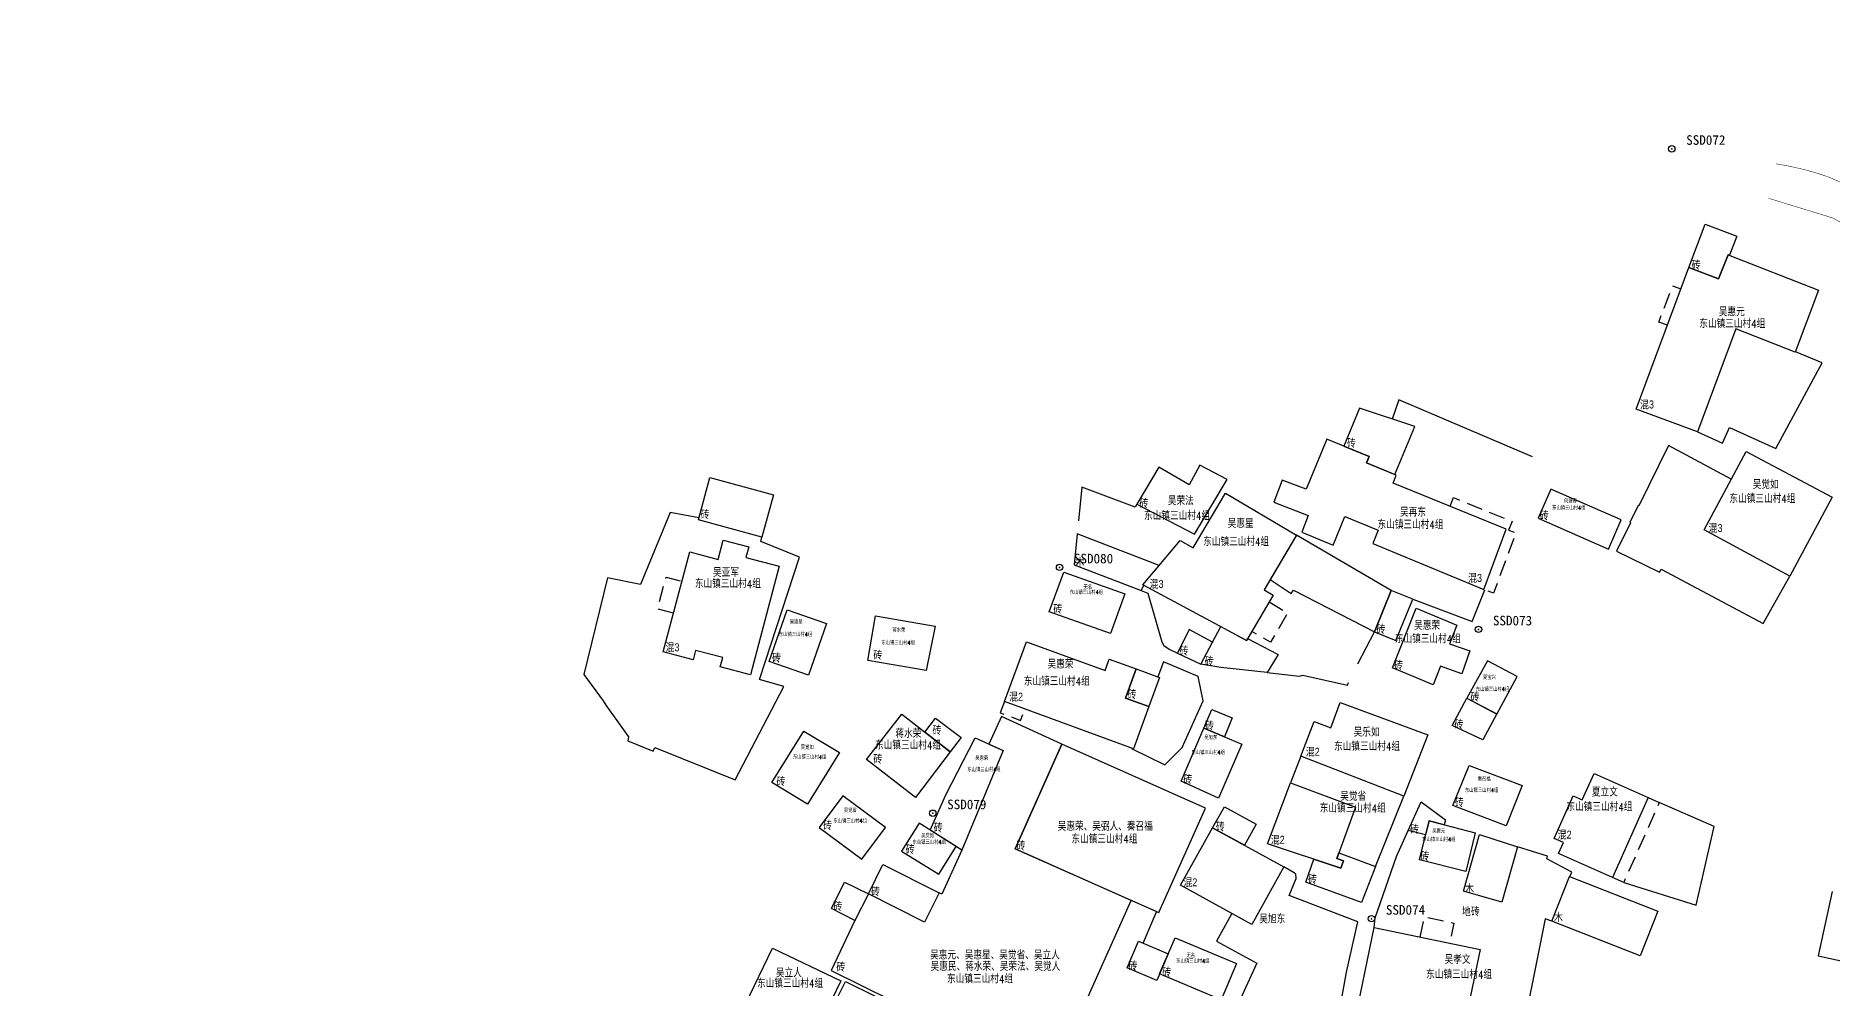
# Model space of a CAD drawing. Header units: millimetres. Extents: x 21943 to 23516, y 12107 to 14027.
# Drawn here: x 21943.3 to 22167.8, y 12413.5 to 12532.5 of the extents above; entities that cross this region are included whole.
import ezdxf
from ezdxf.enums import TextEntityAlignment as Align

# ---------------------------------------------------------------- set-up
doc = ezdxf.new("R2010")
doc.units = ezdxf.units.MM
doc.linetypes.add('X5', pattern=[3, 2, -1])
doc.linetypes.add('X6', pattern=[4, 2, -2])
for name, color, linetype in [('$TD_AUDIT_GENERATED_(2B2)', 221, 'Continuous'), ('$TD_AUDIT_GENERATED_(2B3)', 4, 'X6'), ('$TD_AUDIT_GENERATED_(2B4)', 7, 'wq'), ('$TD_AUDIT_GENERATED_(2B5)', 2, 'Continuous'), ('$TD_AUDIT_GENERATED_(2B7)', 7, 'Continuous'), ('$TD_AUDIT_GENERATED_(2BB)', 4, 'Continuous'), ('$TD_AUDIT_GENERATED_(2C2)', 7, 'Continuous'), ('KZD', 1, 'Continuous')]:
    doc.layers.add(name, color=color, linetype=linetype)
doc.styles.add('$TD_AUDIT_GENERATED_(2CC)', font='simhei.ttf')
doc.styles.add('HZ', font='rs.shx', dxfattribs={"width": 0.8, "bigfont": 'hztxt.shx'})
doc.styles.get("Standard").update_dxf_attribs({"font": 'arial.ttf'})
doc.linetypes.add('1161', pattern='A,0,[149,AAA.SHX,S=0.15,R=0,X=0,Y=0],-1.6', length=1.6)
doc.linetypes.add('443', pattern='A,9.4,[169,AAA.SHX,S=1,R=0,X=0,Y=0.15],0.6', length=10)
doc.linetypes.add('wq', pattern='A,5.4,[169,AAA.SHX,S=1,R=0,X=0,Y=-1.15],0.6', length=6)

# ---------------------------------------------------------------- blocks, each defined once
blk = doc.blocks.new('gc117')
blk.add_circle((0, 0), 0.8)
blk.add_point((0, 0))

msp = doc.modelspace()

# ---------------------------------------------------------------- linework, layer by layer
at = {"layer": '$TD_AUDIT_GENERATED_(2B2)', "flags": 128}
for points in [[(22151.91, 12508.95), (22155.86, 12507.46), (22154.96, 12505.05), (22154.76, 12505.13), (22153.58, 12502.11), (22149.86, 12503.52)], [(22154.76, 12505.13), (22166.07, 12500.7), (22163.16, 12492.95), (22155.75, 12495.85), (22150.96, 12482.99), (22143.28, 12485.84), (22149.86, 12503.52), (22153.58, 12502.11)], [(22097.99, 12474.21), (22102.31, 12472.52), (22101.5, 12470.45), (22105.42, 12468.82), (22106.88, 12472.4), (22111.05, 12470.7), (22110.36, 12469.02), (22124.25, 12463.29), (22127.05, 12470.81), (22112.9, 12476.59), (22113.3, 12477.57), (22109.58, 12479.11), (22109.91, 12479.89), (22104.62, 12482.08), (22102.03, 12475.81), (22099.06, 12476.96)], [(22157.03, 12480.55), (22167.75, 12474.82), (22162.48, 12464.96), (22151.79, 12470.75)], [(22080.88, 12473.93), (22088.08, 12470.18), (22092.18, 12477.05), (22088.75, 12478.84), (22087.44, 12476.36), (22083.64, 12478.58)], [(22027.54, 12477.28), (22035.49, 12475.12), (22034.05, 12469.84), (22026.11, 12472)], [(22081.62, 12463.88), (22086.31, 12469.42), (22087.92, 12468.51), (22091.97, 12475.33), (22100.84, 12470.07), (22096.79, 12463.25), (22097.92, 12462.58), (22094.59, 12456.92)], [(22131.03, 12472.21), (22139.82, 12468.34), (22141.42, 12471.97), (22132.63, 12475.84)], [(22029.19, 12469.44), (22032.4, 12468.6), (22032.05, 12467.28), (22036.21, 12466.18), (22032.61, 12452.6), (22028.83, 12453.6), (22029.15, 12454.78), (22025.76, 12455.67), (22025.45, 12454.49), (22021.71, 12455.48), (22025.02, 12467.98), (22028.56, 12467.04)], [(22081.62, 12463.88), (22083.67, 12466.3), (22073.42, 12470.24), (22073.05, 12466.38), (22081.43, 12463.16), (22081.77, 12463.8)], [(22071.78, 12465.47), (22079.37, 12462.76), (22077.59, 12457.77), (22069.95, 12460.5)], [(22110.57, 12457.99), (22113.25, 12456.89), (22115.37, 12462.06), (22112.68, 12463.16)], [(22037.19, 12460.76), (22042.11, 12459.05), (22039.86, 12452.58), (22034.95, 12454.28)], [(22115.78, 12460.94), (22120.86, 12458.83), (22119.94, 12456.51), (22122.51, 12455.6), (22121.5, 12452.75), (22118.82, 12453.7), (22117.91, 12451.38), (22112.85, 12453.48)], [(22048.24, 12459.99), (22055.68, 12458.72), (22054.57, 12453.18), (22047.29, 12454.43)], [(22090.36, 12456.7), (22087.42, 12458.27), (22085.96, 12455.32), (22088.88, 12453.94)], [(22091.4, 12458.64), (22094.59, 12456.92), (22094.73, 12457.15), (22098.54, 12455.17), (22097.19, 12452.89), (22091.37, 12453.53), (22088.88, 12453.94)], [(22067.11, 12456.76), (22076.93, 12453.16), (22077.44, 12454.57), (22080.81, 12453.35), (22079.48, 12449.71), (22082.4, 12448.65), (22080.46, 12443.37), (22064.35, 12449.29)], [(22122.13, 12449.72), (22125.87, 12447.72), (22128.4, 12452.4), (22124.69, 12454.37)], [(22080.81, 12453.35), (22083.73, 12452.29), (22082.4, 12448.65), (22079.48, 12449.71)], [(22122.13, 12449.72), (22125.85, 12447.73), (22124.12, 12444.48), (22120.3, 12446.27)], [(22051.51, 12447.71), (22057.56, 12443), (22053.22, 12437.28), (22047.1, 12442.04)], [(22054.39, 12445.47), (22055.75, 12447.21), (22058.93, 12444.8), (22057.56, 12443)], [(22090.27, 12448.3), (22092.82, 12447.23), (22091.83, 12444.88), (22089.26, 12445.96)], [(22039.26, 12445.57), (22043.75, 12442.9), (22039.75, 12436.46), (22035.3, 12439.16)], [(22060.67, 12444.74), (22064.17, 12443.15), (22059.02, 12430.72), (22055.07, 12433.19), (22057.01, 12437.63)], [(22089.26, 12445.96), (22094.02, 12443.95), (22091.08, 12437.22), (22086.42, 12439.32)], [(22071.52, 12443.96), (22065.7, 12430.89), (22083.63, 12422.9), (22089.46, 12435.97)], [(22122.42, 12441.3), (22129.04, 12438.78), (22127.03, 12433.74), (22120.38, 12436.28)], [(22135.4, 12437.51), (22136.55, 12437), (22138.02, 12440.3), (22144.78, 12437.3), (22140.34, 12427.29), (22133.58, 12430.3), (22134.18, 12431.65), (22133.02, 12432.17)], [(22100.07, 12439.12), (22108.22, 12436.08), (22105.87, 12429.67), (22106.7, 12429.37), (22106.37, 12428.44), (22097.22, 12431.49)], [(22041.21, 12433.53), (22046.54, 12429.56), (22049.5, 12433.53), (22044.17, 12437.5)], [(22091.83, 12436.14), (22095.81, 12433.96), (22094.32, 12431.31), (22090.35, 12433.49)], [(22116.42, 12436.76), (22119.46, 12434.5), (22119.29, 12433.89), (22117.4, 12434.39), (22116.96, 12432.61), (22114.78, 12433.15)], [(22051.5, 12430.57), (22056.13, 12427.69), (22058.3, 12431.17), (22053.68, 12434.06)], [(22090.35, 12433.49), (22099.24, 12428.62), (22095.24, 12421.4), (22086.35, 12426.34)], [(22117.4, 12434.39), (22123.17, 12432.86), (22121.98, 12428.05), (22116.19, 12429.48)], [(22123.71, 12432.65), (22128.47, 12431.14), (22126.51, 12424.21), (22121.71, 12425.57)], [(22049.16, 12428.92), (22056.19, 12425.36), (22054.35, 12421.71), (22047.35, 12425.25)], [(22103.02, 12429.56), (22106.37, 12428.44), (22106.7, 12429.37), (22105.87, 12429.67), (22106.13, 12430.36), (22110.71, 12428.68), (22108.96, 12424.17), (22101.99, 12426.72)], [(22044.37, 12426.72), (22047.35, 12425.25), (22045.65, 12421.91), (22042.74, 12423.42)], [(22134.93, 12427.43), (22145.97, 12423.1), (22143.78, 12417.5), (22132.73, 12421.82)], [(22110.53, 12421.03), (22123.77, 12418.29), (22121.95, 12409.48), (22123.42, 12409.18), (22122.64, 12405.44), (22107.94, 12408.49)], [(22035.36, 12418.46), (22043.92, 12414.36), (22040.53, 12407.39), (22032.01, 12411.47)], [(22081.09, 12419.33), (22084.8, 12417.74), (22083.37, 12414.4), (22079.67, 12415.98)], [(22085.67, 12419.76), (22093.33, 12416.52), (22091.41, 12412), (22083.74, 12415.25)], [(22044.5, 12414.28), (22051.89, 12410.62), (22049.29, 12405.37), (22041.87, 12409.04)]]:
    msp.add_lwpolyline(points, close=True, dxfattribs=at)
at = {"layer": '$TD_AUDIT_GENERATED_(2B2)', "linetype": 'Continuous', "flags": 128}
for points in [[(22106.75, 12481.2), (22109.91, 12479.89), (22109.58, 12479.11), (22113.14, 12477.64), (22115.62, 12483.65), (22108.71, 12485.95)], [(22097.55, 12464.53), (22100.18, 12462.78), (22100.45, 12463.21), (22110.57, 12457.99), (22112.68, 12463.16), (22100.84, 12470.07)], [(22106.29, 12449.16), (22117.26, 12445.1), (22114.26, 12437.47), (22101.36, 12442.46), (22103.03, 12446.78), (22105.14, 12446.01)]]:
    msp.add_lwpolyline(points, close=True, dxfattribs=at)
at = {"layer": '$TD_AUDIT_GENERATED_(2B2)', "flags": 128}
msp.add_lwpolyline([(22073.41, 12409.24), (22080.18, 12424.43), (22065.7, 12430.89), (22071.52, 12443.96), (22063.97, 12447.41), (22062.4, 12443.96), (22064.17, 12443.15), (22059.02, 12430.72), (22059.02, 12430.72), (22059.02, 12430.72), (22056.54, 12425.2), (22056.19, 12425.36), (22054.35, 12421.71), (22047.35, 12425.25), (22045.65, 12421.91), (22042.68, 12415.68), (22054.08, 12410.06)], dxfattribs=at)
at = {"layer": '$TD_AUDIT_GENERATED_(2B3)', "color": 4, "linetype": 'X5', "flags": 128}
for points in [[(22147.18, 12496.31), (22146.12, 12496.71), (22147.81, 12501.25), (22148.87, 12500.85)], [(22120.02, 12473.69), (22120.46, 12474.78), (22127.77, 12471.79), (22127.32, 12470.7), (22128.26, 12470.36), (22125.46, 12462.84), (22124.25, 12463.29)], [(22022.99, 12460.32), (22021.01, 12460.85), (22022.06, 12464.82), (22024.04, 12464.3)], [(22097.42, 12461.73), (22099.75, 12460.36), (22097.58, 12456.68), (22095.25, 12458.05)], [(22064.35, 12449.29), (22063.83, 12447.86), (22066.37, 12446.93), (22066.9, 12448.35)], [(22144.78, 12437.3), (22146.17, 12436.68), (22141.73, 12426.68), (22140.34, 12427.29)], [(22116.3, 12419.84), (22116.82, 12422.36), (22120.5, 12421.6), (22119.98, 12419.08)]]:
    msp.add_lwpolyline(points, dxfattribs=at)
at = {"layer": '$TD_AUDIT_GENERATED_(2B4)', "linetype": 'wq', "flags": 128}
for points in [[(22150.96, 12482.99), (22154.05, 12481.59), (22154.93, 12483.53), (22160.73, 12480.9), (22166.51, 12491.62), (22163.18, 12492.99)], [(22130.33, 12479.85), (22113.61, 12486.98), (22112.81, 12484.59)], [(22155.16, 12477.07), (22147.3, 12481.27), (22143.6, 12473.74), (22143.53, 12473.77), (22142.47, 12471.66), (22142.56, 12471.62), (22140.82, 12468.08), (22146.2, 12465.44), (22146.39, 12465.83), (22159.15, 12459.05), (22162.48, 12464.96)], [(22080.88, 12473.93), (22080.68, 12473.58), (22074.01, 12476.09), (22073.59, 12471.88)], [(22026.17, 12472.24), (22022.57, 12472.92), (22018.86, 12463.92), (22014.73, 12464.76), (22011.81, 12452.64), (22014.19, 12449.35), (22014.55, 12448.84), (22015.91, 12446.93), (22017.39, 12444.87), (22017.29, 12444.38), (22020.47, 12443.09), (22020.67, 12443.52), (22030.71, 12439.48), (22036.79, 12451.16), (22033.74, 12452.04), (22038.72, 12467.34), (22033.89, 12469.29), (22034.05, 12469.84)], [(22081.43, 12463.16), (22082.26, 12462.84), (22084, 12456.75), (22084.26, 12456.29), (22084.94, 12455.81), (22085.96, 12455.32)], [(22115.37, 12462.06), (22122.8, 12459.28), (22124.38, 12463.24)], [(22108.49, 12454.01), (22110.57, 12457.99)], [(22080.23, 12443.43), (22084.39, 12441.38), (22086.55, 12443.53), (22089.17, 12449.36), (22088.57, 12452.41), (22084.24, 12454.25), (22083.53, 12452.36)], [(22097.19, 12452.89), (22101.22, 12452.45), (22101.63, 12452.56), (22107.22, 12451.31), (22107.32, 12451.66)], [(22101.36, 12442.46), (22100.07, 12439.12)], [(22110.71, 12428.68), (22114.26, 12437.47)], [(22141.73, 12426.68), (22150.76, 12423.83), (22153.01, 12433.66), (22146.17, 12436.68)], [(22135.01, 12427.4), (22135.24, 12427.97), (22132.12, 12429.61), (22132.2, 12429.94), (22128.47, 12431.14)], [(22092.74, 12422.79), (22090.84, 12419.34), (22095.87, 12416.6), (22093.99, 12412.49), (22106.03, 12409.68), (22107.07, 12415.45), (22108.51, 12421.75), (22099.94, 12425.05), (22100.79, 12427.18), (22100.75, 12427.69), (22100.54, 12427.87), (22099.24, 12428.62)], [(22167.76, 12425.54), (22166.01, 12417.5), (22180.13, 12414.4)], [(22081.66, 12419.09), (22083.36, 12423.01)]]:
    msp.add_lwpolyline(points, dxfattribs=at)
at = {"layer": '$TD_AUDIT_GENERATED_(2BB)', "linetype": 'Continuous', "const_width": 0.06}
for points in [[(22204.27, 12548.86, 0.000001), (22199.73, 12552.16, 0.001052)], [(22287.87, 12487.97, -0.000688), (22282.92, 12491.44, -0.001146), (22279.96, 12493.53, -0.000002), (22274.71, 12497.25, -0.000364), (22274.68, 12497.27, -0.000328), (22269.98, 12500.61, -0.000817), (22268.1, 12501.96, -0.000011), (22268.08, 12501.98, -0.000012), (22268.06, 12501.99, -0.001713), (22267.07, 12502.71, -0.000618), (22264.32, 12504.71, -0.000486), (22258.03, 12509.33, -0.000295), (22247.66, 12516.96, -0.000018), (22241.2, 12521.73, 0.000044), (22234.73, 12526.49, 0.00002), (22226.11, 12532.84, 0.000342)]]:
    msp.add_lwpolyline(points, format="xyb", dxfattribs=at)
at = {"layer": '$TD_AUDIT_GENERATED_(2BB)', "linetype": 'Continuous', "const_width": 0.06, "flags": 128}
msp.add_lwpolyline([(22160.76, 12516.49, -0.035558), (22166.02, 12515.28, -0.050942), (22169.5, 12513.82, -0.004777), (22173.46, 12511.6, -0.033968), (22173.99, 12511.25, -0.007857), (22176.15, 12509.53, -0.006154), (22178.84, 12507.27, -0.004452), (22182.83, 12503.77, -0.006314), (22185.59, 12501.24, -0.01454), (22186.13, 12500.71, -0.001547), (22191.01, 12495.52, -0.026549), (22193.78, 12492.21, -0.016517), (22197.52, 12486.92)], format="xyb", dxfattribs=at)
msp.add_lwpolyline([(22159.82, 12512.18), (22167.87, 12509.71), (22171.28, 12507.76), (22175.95, 12503.93), (22182.59, 12498), (22187.6, 12492.7), (22194.98, 12482.79)], dxfattribs=at)
at = {"layer": '测试_(2B1)', "color": 2, "linetype": '1161', "flags": 128}
for points in [[(22110.53, 12421.03), (22110.66, 12422.24), (22113.32, 12429.91), (22114.78, 12433.15)], [(22132.73, 12421.82), (22131.9, 12422.12), (22128.37, 12404.46), (22122.64, 12405.44)]]:
    msp.add_lwpolyline(points, dxfattribs=at)

# ---------------------------------------------------------------- block references
at = {"layer": 'KZD', "linetype": 'Continuous', "xscale": 0.5, "yscale": 0.5}
for p in [(22147.73, 12518.36), (22071.23, 12466.05), (22123.58, 12458.3), (22055.39, 12435.32), (22110.21, 12422.14)]:
    msp.add_blockref('gc117', p, dxfattribs=at)

# ---------------------------------------------------------------- texts
at = {"layer": '$TD_AUDIT_GENERATED_(2B5)', "linetype": '443', "width": 0.8}
for s, p in [('\\M+5D7A9', (22150.77, 12503.89)), ('\\M+5BBEC3', (22144.63, 12486.43)), ('\\M+5D7A9', (22107.69, 12481.63)), ('\\M+5D7A9', (22081.77, 12474.1)), ('\\M+5D7A9', (22026.93, 12472.71)), ('\\M+5D7A9', (22131.79, 12472.57)), ('\\M+5BBEC3', (22153.19, 12470.99)), ('\\M+5C4BE', (22073.79, 12466.75)), ('\\M+5BBEC3', (22123.15, 12464.75)), ('\\M+5BBEC3', (22083.35, 12464)), ('\\M+5D7A9', (22071.01, 12460.89)), ('\\M+5D7A9', (22111.38, 12458.36)), ('\\M+5BBEC3', (22022.87, 12456.08)), ('\\M+5D7A9', (22086.78, 12455.65)), ('\\M+5D7A9', (22035.86, 12454.79)), ('\\M+5D7A9', (22048.53, 12455.13)), ('\\M+5D7A9', (22089.92, 12454.36)), ('\\M+5D7A9', (22113.58, 12453.85)), ('\\M+5BBEC2', (22065.79, 12449.9)), ('\\M+5D7A9', (22080.28, 12450.22)), ('\\M+5D7A9', (22123.13, 12449.91)), ('\\M+5D7A9', (22089.97, 12446.3)), ('\\M+5D7A9', (22121.13, 12446.49)), ('\\M+5D7A9', (22055.92, 12445.73)), ('\\M+5D7A9', (22048.53, 12442.14)), ('\\M+5BBEC2', (22102.87, 12443.02)), ('\\M+5D7A9', (22087.25, 12439.6)), ('\\M+5D7A9', (22036.42, 12439.34)), ('\\M+5D7A9', (22121.18, 12436.72)), ('\\M+5D7A9', (22042.25, 12433.86)), ('\\M+5D7A9', (22056.07, 12433.56)), ('\\M+5D7A9', (22091.32, 12433.68)), ('\\M+5D7A9', (22115.58, 12433.38)), ('\\M+5D7A9', (22052.57, 12430.85)), ('\\M+5D7A9', (22066.4, 12431.31)), ('\\M+5BBEC2', (22098.49, 12432.02)), ('\\M+5BBEC2', (22134.34, 12432.66)), ('\\M+5D7A9', (22116.86, 12430.01)), ('\\M+5BBEC2', (22087.57, 12426.7)), ('\\M+5D7A9', (22102.84, 12427.11)), ('\\M+5D7A9', (22048.23, 12425.56)), ('\\M+5C4BE', (22122.45, 12425.96)), ('\\M+5D7A9', (22043.53, 12423.72)), ('\\M+5B5D8\\M+5D7A9', (22122.62, 12423.08)), ('\\M+5C4BE', (22133.57, 12422.36)), ('\\M+5D7A9', (22043.9, 12416.15)), ('\\M+5D7A9', (22080.39, 12416.29)), ('\\M+5D7A9', (22084.62, 12415.5))]:
    msp.add_text(s, height=1, dxfattribs=at).set_placement(p, align=Align.MIDDLE)
at = {"layer": '$TD_AUDIT_GENERATED_(2B7)', "linetype": 'Continuous', "style": 'HZ', "width": 0.8}
for s, height, p in [('\\M+5CEE2\\M+5BBDD\\M+5D4AA', 1, (22155.23, 12498.07)), ('\\M+5CEE2\\M+5BEF5\\M+5C8E7', 1, (22159.46, 12476.49)), ('\\M+5CEE2\\M+5C8D9\\M+5B7A8', 1, (22086.38, 12474.46)), ('\\M+5BACE\\M+5BDA8\\M+5B4BA', 0.5, (22135.08, 12474.4)), ('\\M+5CEE2\\M+5BBDD\\M+5D0C7', 1, (22093.86, 12471.63)), ('\\M+5CEE2\\M+5D4D9\\M+5B6AB', 1, (22115.4, 12473.04)), ('\\M+5CEE2\\M+5D1C7\\M+5BEFC', 1, (22029.55, 12465.47)), ('\\M+5CEDE\\M+5C3FB', 0.5, (22074.77, 12463.64)), ('\\M+5CEE2\\M+5BBDD\\M+5D0C7', 0.5, (22038.33, 12459.3)), ('\\M+5BDAF\\M+5CBAE\\M+5C8D9', 0.5, (22051.16, 12458.27)), ('\\M+5CEE2\\M+5BBDD\\M+5C8D9', 1, (22117.16, 12458.88)), ('\\M+5CEE2\\M+5BBDD\\M+5C8D9', 1, (22071.35, 12454.04)), ('\\M+5CFC4\\M+5B1A6\\M+5D0CB', 0.5, (22124.95, 12452.37)), ('\\M+5BDAF\\M+5CBAE\\M+5C8D9', 1, (22052.34, 12445.36)), ('\\M+5CEE2\\M+5D0F1\\M+5B6AB', 0.5, (22090.12, 12444.85)), ('\\M+5CEE2\\M+5C0D6\\M+5C8E7', 1, (22109.6, 12445.54)), ('\\M+5CEE2\\M+5BEF5\\M+5C8E7', 0.5, (22039.7, 12443.62)), ('\\M+5CEE2\\M+5BBDD\\M+5C8D9', 0.5, (22061.5, 12442.26)), ('\\M+5CEE2\\M+5BEF5\\M+5CAA1', 1, (22107.93, 12437.52)), ('\\M+5C7D8\\M+5D5D9\\M+5B8A3', 0.5, (22124.28, 12439.67)), ('\\M+5CFC4\\M+5C1A2\\M+5CEC4', 1, (22139.37, 12438.05)), ('\\M+5CEE2\\M+5BEF5\\M+5CAA1', 0.5, (22045.09, 12435.75)), ('\\M+5CEE2\\M+5BBDD\\M+5C8D9\\M+5A1A2\\M+5CEE2\\M+5E5F6\\M+5C8CB\\M+5A1A2\\M+5C7D8\\M+5D5D9\\M+5B8A3', 1, (22076.94, 12433.77)), ('\\M+5CEE2\\M+5BBDD\\M+5D4AA', 0.5, (22118.6, 12433.16)), ('\\M+5CEE2\\M+5BEF5\\M+5C8E7', 0.5, (22054.75, 12432.57)), ('\\M+5CEE2\\M+5D0F1\\M+5B6AB', 1, (22097.81, 12422.2)), ('\\M+5CEE2\\M+5BBDD\\M+5D4AA\\M+5A1A2\\M+5CEE2\\M+5BBDD\\M+5D0C7\\M+5A1A2\\M+5CEE2\\M+5BEF5\\M+5CAA1\\M+5A1A2\\M+5CEE2\\M+5C1A2\\M+5C8CB', 1, (22063.16, 12417.69)), ('\\M+5CEDE\\M+5C3FB', 0.5, (22087.62, 12417.61)), ('\\M+5CEE2\\M+5D0A2\\M+5CEC4', 1, (22120.96, 12417.13)), ('\\M+5CEE2\\M+5C1A2\\M+5C8CB', 1, (22037.41, 12415.45)), ('\\M+5CEE2\\M+5BBDD\\M+5C3F1\\M+5A1A2\\M+5BDAF\\M+5CBAE\\M+5C8D9\\M+5A1A2\\M+5CEE2\\M+5C8D9\\M+5B7A8\\M+5A1A2\\M+5CEE2\\M+5BEF5\\M+5C8CB', 1, (22063.22, 12416.26))]:
    msp.add_text(s, height=height, dxfattribs=at).set_placement(p, align=Align.MIDDLE)
at = {"layer": '$TD_AUDIT_GENERATED_(2C2)', "linetype": 'Continuous', "style": 'HZ', "width": 0.8}
for height, p in [(1, (22155.29, 12496.47)), (0.5, (22134.85, 12473.49)), (1, (22159.05, 12474.6)), (1, (22085.92, 12472.47)), (1, (22115.08, 12471.36)), (1, (22093.3, 12469.22)), (1, (22029.79, 12463.97)), (0.5, (22074.58, 12462.93)), (0.5, (22038.23, 12457.67)), (0.5, (22051.06, 12456.63)), (1, (22117.25, 12457.08)), (1, (22070.89, 12451.78)), (0.5, (22125.32, 12450.81)), (0.5, (22040, 12442.34)), (1, (22052.3, 12443.8)), (0.5, (22089.8, 12442.91)), (1, (22109.65, 12443.64)), (0.5, (22061.79, 12440.78)), (0.5, (22123.97, 12438.19)), (1, (22107.86, 12435.92)), (1, (22138.68, 12436.09)), (0.5, (22045.06, 12434.35)), (0.5, (22054.94, 12431.7)), (1, (22076.84, 12432.06)), (0.5, (22118.62, 12432.04)), (0.5, (22087.88, 12416.85)), (1, (22121.16, 12415.14)), (1, (22037.56, 12414.02)), (1, (22061.29, 12414.58))]:
    msp.add_text('\\M+5B6AB\\M+5C9BD\\M+5D5F2\\M+5C8FD\\M+5C9BD\\M+5B4E54\\M+5D7E9', height=height, dxfattribs=at).set_placement(p, align=Align.MIDDLE_CENTER)
at = {"layer": 'KZD', "linetype": 'Continuous', "style": '$TD_AUDIT_GENERATED_(2CC)'}
for s, p in [('SSD072', (22151.98, 12519.46)), ('SSD080', (22075.48, 12467.15)), ('SSD073', (22127.83, 12459.4)), ('SSD079', (22059.64, 12436.42)), ('SSD074', (22114.46, 12423.24))]:
    msp.add_text(s, height=1.2, dxfattribs=at).set_placement(p, align=Align.MIDDLE)

doc.saveas('drawing.dxf')
